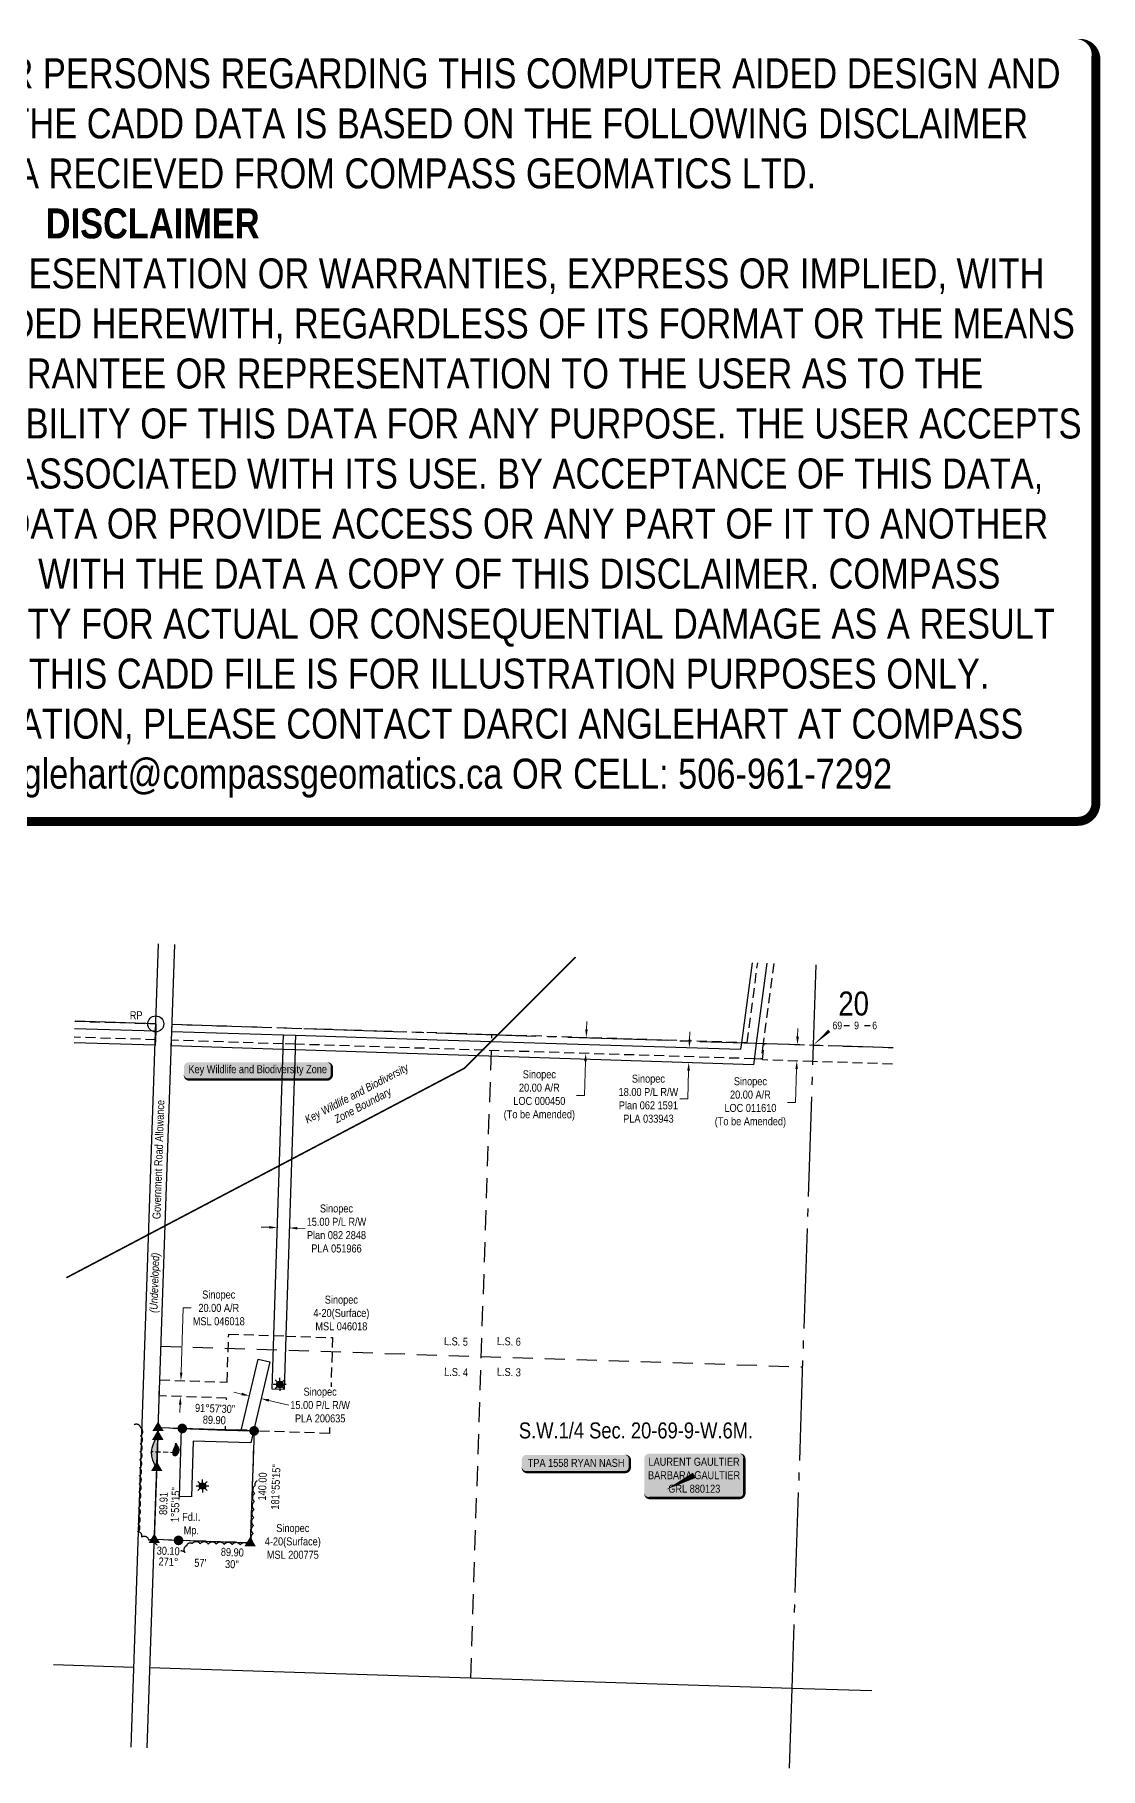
# Model space of a CAD drawing. Extents: x 348575 to 350944, y 6095133 to 6097299.
# Drawn here: x 349612 to 350944, y 6095133 to 6097299 of the extents above; entities that cross this region are included whole.
import ezdxf
from ezdxf.enums import TextEntityAlignment as Align

# ---------------------------------------------------------------- set-up
doc = ezdxf.new("R2010")
doc.units = 0
doc.header["$LTSCALE"] = 5
for name, pattern in [('0', [1, 1, 0]), ('DASHDOT2', [12.7, 6.35, -3.175, 0, -3.175]), ('foc-ACCESSROAD', [3.75, 2.5, -1.25]), ('foc-LSD', [8, 5, -3]), ('foc-QUARTERLINE', [33, 25, -3, 2, -3]), ('foc-TIELINE', [1.875, 1.25, -0.625])]:
    doc.linetypes.add(name, pattern=pattern)
for name, color, linetype in [('10', 1, 'Continuous'), ('35', 37, 'Continuous'), ('9', 3, 'Continuous'), ('AS-FENCE', 48, 'foc-FENCE'), ('AS-SURFACE IMPACT', 7, 'Continuous'), ('AS-SYMBOL', 7, 'Continuous'), ('AS-WILDLIFE', 131, 'DASHDOT2'), ('AS-WILDLIFE-BLOCK', 131, 'Continuous'), ('C-AR', 13, 'foc-ACCESSROAD'), ('C-RW', 13, 'Continuous'), ('C-SYMBOL', 7, 'Continuous'), ('C-WS', 13, 'foc-ACCESSROAD'), ('C-WS-S', 13, 'Continuous'), ('CG-NOTES', 7, 'Continuous'), ('L-BD', 7, 'Continuous'), ('L-MON', 1, 'Continuous'), ('L-MON-T', 1, 'Continuous'), ('L-ROAD-T', 7, 'Continuous'), ('L-SEC', 7, 'Continuous'), ('L-SECLBL', 7, 'Continuous'), ('L-SECQ', 8, 'foc-QUARTERLINE'), ('L-SECTION-LSD', 7, 'foc-LSD'), ('P-WORKAREA-COUNTY', 104, 'Continuous'), ('P-WORKAREA-COUNTY-H', 71, 'Continuous'), ('T-BUSH', 110, '0'), ('T-TIE', 201, 'foc-TIELINE')]:
    doc.layers.add(name, color=color, linetype=linetype)
for name, color, linetype, lineweight in [('AS-GENERAL', 48, 'Continuous', 18), ('C-AR-T', 13, 'Continuous', 9), ('C-RW-T', 13, 'Continuous', 9), ('C-WS-T', 13, 'Continuous', 9), ('T-TEXT', 48, 'Continuous', 18)]:
    doc.layers.add(name, color=color, linetype=linetype, lineweight=lineweight)
doc.layers.add('DISCLAIMER', color=7, linetype='Continuous', plot=False)
doc.styles.add('100L', font='ARIALN.TTF', dxfattribs={"height": 11})
doc.styles.add('175L', font='ARIALN.TTF', dxfattribs={"height": 20})
doc.styles.add('240', font='ARIALN.TTF', dxfattribs={"height": 30})
doc.styles.add('80', font='ARIALN.TTF', dxfattribs={"height": 10})
doc.styles.add('80CG', font='ARIALN.TTF', dxfattribs={"height": 10})
doc.styles.add('80L', font='ARIALN.TTF', dxfattribs={"height": 10})
doc.styles.add('80LS', font='ARIALNI.TTF', dxfattribs={"height": 10})
doc.styles.add('foc-LtypeFont', font='ARIALN.TTF', dxfattribs={"height": 7.35})
doc.styles.add('SIMPLEX', font='ARIALN.TTF')
doc.linetypes.add('foc-FENCE', pattern='A,10,-1,["X",foc-LtypeFont,S=0.2,R=0,X=-0.625,Y=-0.75],-1.24', length=12.24)
doc.dimstyles.new('Compass 5 000', dxfattribs={"dimscale": 5, "dimtxt": 9, "dimasz": 2, "dimexe": 0.2, "dimexo": 0.0625, "dimgap": 0.5, "dimtad": 0, "dimtih": 1, "dimtoh": 1, "dimzin": 0, "dimdsep": 46, "dimtxsty": '80CG', "dimcen": 0.1, "dimse1": 1, "dimse2": 1, "dimclrd": 256, "dimclrt": 256, "dimaunit": 1, "dimadec": 4, "dimazin": 0, "dimtfac": 0.06, "dimtofl": 0, "dimtmove": 0, "dimatfit": 1, "dimfxl": 0.2, "dimtolj": 1, "dimtzin": 0, "dimlwd": -1, "dimarcsym": 0})

# ---------------------------------------------------------------- blocks, each defined once
blk = doc.blocks.new('L-SECLBL')
at = {"layer": '9', "color": 7}
for p, q in [((-5.1, -27.8), (-12.3, -27.8)), ((20.7, -27.8), (13.5, -27.8))]:
    blk.add_line(p, q, dxfattribs=at)
at = {"layer": '10', "color": 2, "style": 'SIMPLEX'}
blk.add_attdef('SEC', text='', height=30, dxfattribs=at).set_placement((0, 0), align=Align.MIDDLE)
at = {"layer": '10', "color": 5, "style": '80L'}
blk.add_attdef('TWP', text='', height=9.5, dxfattribs=at).set_placement((-14.4, -27.4), align=Align.MIDDLE_RIGHT)
blk.add_attdef('RGE', text='', height=9.5, dxfattribs=at).set_placement((3.6, -27.4), align=Align.MIDDLE_CENTER)
blk.add_attdef('MER', text='', height=9.5, dxfattribs=at).set_placement((23.2, -27.4), align=Align.MIDDLE_LEFT)
blk = doc.blocks.new('RP')
at = {"layer": '35', "color": 3}
blk.add_circle((0, 0), 10, dxfattribs=at)
at = {"layer": '35', "color": 3, "style": '80'}
blk.add_attdef('RP_001', (-32.4, 5.8), '', height=10, dxfattribs=at)
blk = doc.blocks.new('*U436')
h = blk.add_hatch(color=255)
edge = h.paths.add_edge_path()
edge.add_line((-61.5, -11.5), (61.5, -11.5))
edge.add_arc((61.5, -5.5), 6, 270, 360)
edge.add_line((67.5, -5.5), (67.5, 4))
edge.add_arc((61.5, 4), 6, 0, 90)
edge.add_line((61.5, 10), (-61.5, 10))
edge.add_arc((-61.5, 4), 6, 90, 180)
edge.add_line((-67.5, 4), (-67.5, -5.5))
edge.add_arc((-61.5, -5.5), 6, 180, 270)
at = {"color": 44, "flags": 128}
blk.add_lwpolyline([(-61.5, -11.5, 3, 3, 0), (61.5, -11.5, 3, 3, 0.414214), (67.5, -5.5, 3, 3, 0), (67.5, 4, 3, 0, 0.414214), (61.5, 10, 0, 0, 0), (-61.5, 10, 0, 0, 0.414214), (-67.5, 4, 0, 0, 0), (-67.5, -5.5, 0, 3, 0.414214)], format="xyseb", close=True, dxfattribs=at)
at = {"color": 44, "style": '80'}
blk.add_attdef('ENTER_TEXT_001', (-36, -5), '', height=10, dxfattribs=at)
blk = doc.blocks.new('*D437')
at = {"layer": 'C-AR-T', "transparency": 16777216}
for p, q in [((350301.5, 6096056), (350301.8, 6096066)), ((350300.2, 6096016), (350298.8, 6095973.4)), ((350298.8, 6095973.4), (350288.8, 6095973.4))]:
    blk.add_line(p, q, dxfattribs=at)
for points in [[(350299.8, 6096056.1), (350303.1, 6096056), (350301.1, 6096046)], [(350298.5, 6096016), (350301.9, 6096015.9), (350300.5, 6096026)]]:
    blk.add_solid(points, dxfattribs=at)
at = {"layer": 'C-AR-T', "transparency": 16777216, "insert": (350242.5, 6095973.4), "char_height": 10, "attachment_point": 5, "style": '80CG'}
blk.add_mtext('\\A1;Sinopec\\P20.00 A/R\\PLOC 000450\\P(To be Amended)', dxfattribs=at)
blk = doc.blocks.new('*D438')
at = {"layer": 'C-AR-T', "transparency": 16777216}
for p, q in [((350565.3, 6096047.1), (350565.6, 6096057.1)), ((350564, 6096006.5), (350562.7, 6095964.7)), ((350562.7, 6095964.7), (350552.7, 6095964.7))]:
    blk.add_line(p, q, dxfattribs=at)
for points in [[(350563.6, 6096047.2), (350567, 6096047.1), (350565, 6096037.1)], [(350562.4, 6096006.5), (350565.7, 6096006.4), (350564.3, 6096016.5)]]:
    blk.add_solid(points, dxfattribs=at)
at = {"layer": 'C-AR-T', "transparency": 16777216, "insert": (350506.3, 6095964.7), "char_height": 10, "attachment_point": 5, "style": '80CG'}
blk.add_mtext('\\A1;Sinopec\\P20.00 A/R\\PLOC 011610\\P(To be Amended)', dxfattribs=at)
blk = doc.blocks.new('*D439')
at = {"layer": 'C-AR-T', "transparency": 16777216}
for p, q in [((349794.9, 6095627.1), (349797.5, 6095707.9)), ((349797.5, 6095707.9), (349807.5, 6095707.9)), ((349793.6, 6095587.1), (349793.2, 6095577.1))]:
    blk.add_line(p, q, dxfattribs=at)
for points in [[(349793.2, 6095627.2), (349796.5, 6095627.1), (349794.5, 6095617.1)], [(349791.9, 6095587.2), (349795.2, 6095587.1), (349793.9, 6095597.1)]]:
    blk.add_solid(points, dxfattribs=at)
at = {"layer": 'C-AR-T', "transparency": 16777216, "insert": (349841.8, 6095707.9), "char_height": 10, "attachment_point": 5, "style": '80CG'}
blk.add_mtext('\\A1;Sinopec\\P20.00 A/R\\PMSL 046018', dxfattribs=at)
blk = doc.blocks.new('*D440')
at = {"layer": 'C-RW-T', "transparency": 16777216}
for p, q in [((350430.3, 6096043), (350430.6, 6096053)), ((350429, 6096004.5), (350427.9, 6095969.4)), ((350427.9, 6095969.4), (350417.9, 6095969.4))]:
    blk.add_line(p, q, dxfattribs=at)
for points in [[(350428.6, 6096043.1), (350431.9, 6096043), (350429.9, 6096033)], [(350427.3, 6096004.5), (350430.7, 6096004.4), (350429.3, 6096014.5)]]:
    blk.add_solid(points, dxfattribs=at)
at = {"layer": 'C-RW-T', "transparency": 16777216, "insert": (350378.8, 6095969.4), "char_height": 10, "attachment_point": 5, "style": '80CG'}
blk.add_mtext('\\A1;Sinopec\\P18.00 P/L R/W\\PPlan 062 1591\\PPLA 033943', dxfattribs=at)
blk = doc.blocks.new('*D441')
at = {"layer": 'C-RW-T', "transparency": 16777216}
for p, q in [((349904.9, 6095808.7), (349894.9, 6095809)), ((349939.8, 6095807.5), (349949.8, 6095807.2))]:
    blk.add_line(p, q, dxfattribs=at)
for points in [[(349904.9, 6095810.3), (349904.8, 6095807), (349914.9, 6095808.3)], [(349939.9, 6095809.2), (349939.8, 6095805.9), (349929.8, 6095807.9)]]:
    blk.add_solid(points, dxfattribs=at)
at = {"layer": 'C-RW-T', "transparency": 16777216, "insert": (349988.9, 6095807.2), "char_height": 10, "attachment_point": 5, "style": '80CG'}
blk.add_mtext('\\A1;Sinopec\\P15.00 P/L R/W\\PPlan 082 2848\\PPLA 051966', dxfattribs=at)
blk = doc.blocks.new('*U442')
h = blk.add_hatch(color=59)
edge = h.paths.add_edge_path()
edge.add_line((-56.5, -28.5), (56.5, -28.5))
edge.add_arc((56.5, -22.5), 6, 270, 360)
edge.add_line((62.5, -22.5), (62.5, 21))
edge.add_arc((56.5, 21), 6, 0, 90)
edge.add_line((56.5, 27), (-56.5, 27))
edge.add_arc((-56.5, 21), 6, 90, 180)
edge.add_line((-62.5, 21), (-62.5, -22.5))
edge.add_arc((-56.5, -22.5), 6, 180, 270)
at = {"color": 1, "flags": 128}
blk.add_lwpolyline([(-56.5, -28.5, 3, 3, 0), (56.5, -28.5, 3, 3, 0.414214), (62.5, -22.5, 3, 3, 0), (62.5, 21, 3, 0, 0.414214), (56.5, 27, 0, 0, 0), (-56.5, 27, 0, 0, 0.414214), (-62.5, 21, 0, 0, 0), (-62.5, -22.5, 0, 3, 0.414214)], format="xyseb", close=True, dxfattribs=at)
blk.add_lwpolyline([(-35.2, -17.9, 0, 7.5, 0), (0, 0, 0, 0, 0)], format="xyseb", dxfattribs=at)
at = {"color": 1, "style": '80'}
blk.add_attdef('ENTER_TEXT_001', (-36, -5), '', height=10, dxfattribs=at)
blk = doc.blocks.new('*U444')
h = blk.add_hatch(color=255)
edge = h.paths.add_edge_path()
edge.add_line((-86.5, -11.5), (86.5, -11.5))
edge.add_arc((86.5, -5.5), 6, 270, 360)
edge.add_line((92.5, -5.5), (92.5, 4))
edge.add_arc((86.5, 4), 6, 0, 90)
edge.add_line((86.5, 10), (-86.5, 10))
edge.add_arc((-86.5, 4), 6, 90, 180)
edge.add_line((-92.5, 4), (-92.5, -5.5))
edge.add_arc((-86.5, -5.5), 6, 180, 270)
at = {"color": 131, "flags": 128}
blk.add_lwpolyline([(-86.5, -11.5, 3, 3, 0), (86.5, -11.5, 3, 3, 0.414214), (92.5, -5.5, 3, 3, 0), (92.5, 4, 3, 0, 0.414214), (86.5, 10, 0, 0, 0), (-86.5, 10, 0, 0, 0.414214), (-92.5, 4, 0, 0, 0), (-92.5, -5.5, 0, 3, 0.414214)], format="xyseb", close=True, dxfattribs=at)
at = {"color": 131, "style": '80'}
blk.add_attdef('ENTER_TEXT_001', (-36, -5), '', height=10, dxfattribs=at)
blk = doc.blocks.new('fdia')
at = {"color": 255, "const_width": 1}
blk.add_lwpolyline([(-0.5, 0, 1), (0.5, 0, 1)], format="xyb", close=True, dxfattribs=at)
blk = doc.blocks.new('Fdiaa')
blk.add_blockref('fdia', (0, 0))
blk = doc.blocks.new('fdib')
at = {"color": 1, "const_width": 1.6}
blk.add_lwpolyline([(-0.4, 0, 1), (0.4, 0, 1)], format="xyb", close=True, dxfattribs=at)
at = {"color": 1}
blk.add_circle((0, 0), 0.8, dxfattribs=at)
blk = doc.blocks.new('Fdibb')
blk.add_blockref('fdib', (0, 0))
blk = doc.blocks.new('fdicc')
for name in ['Fdibb', 'Fdiaa']:
    blk.add_blockref(name, (0, 0))
blk = doc.blocks.new('FDI')
blk.add_blockref('fdicc', (0, 0))
blk = doc.blocks.new('STRIA')
blk.add_hatch(color=255).paths.add_polyline_path([(-0.04, 1.52), (-1.47, -0.87), (1.39, -0.87)])
blk = doc.blocks.new('STRIAA')
blk.add_blockref('STRIA', (0, 0))
blk = doc.blocks.new('STRIB')
at = {"color": 1}
blk.add_solid([(-1.12, -0.67), (-0.04, 1.13), (1.04, -0.67)], dxfattribs=at)
blk = doc.blocks.new('STRIBB')
blk.add_blockref('STRIB', (0, 0))
blk = doc.blocks.new('STRICC')
for name in ['STRIAA', 'STRIBB']:
    blk.add_blockref(name, (0, 0))
blk = doc.blocks.new('fdspike')
blk.add_blockref('STRICC', (0, 0))
blk = doc.blocks.new('TRIA')
blk.add_hatch(color=255).paths.add_polyline_path([(-0.04, 1.52), (-1.47, -0.87), (1.39, -0.87)])
blk = doc.blocks.new('TRIAA')
blk.add_blockref('TRIA', (0, 0))
blk = doc.blocks.new('TRIB')
at = {"color": 1}
blk.add_lwpolyline([(-1.12, -0.67), (-0.04, 1.13), (1.04, -0.67)], close=True, dxfattribs=at)
blk = doc.blocks.new('TRIBB')
blk.add_blockref('TRIB', (0, 0))
blk = doc.blocks.new('TRICC')
for name in ['TRIAA', 'TRIBB']:
    blk.add_blockref(name, (0, 0))
blk = doc.blocks.new('plspike')
blk.add_blockref('TRICC', (0, 0))
blk = doc.blocks.new('GAS')
h = blk.add_hatch(color=255)
h.dxf.hatch_style = 1
edge = h.paths.add_edge_path()
edge.add_arc((0, 0), 0.9, 0, 360)
for p, q in [((-0.81, 0), (-1.62, 0)), ((-0.57, 0.57), (-1.14, 1.14)), ((0, 0.81), (0, 1.62)), ((0.57, 0.57), (1.14, 1.14)), ((1.62, 0), (0.81, 0)), ((-0.57, -0.57), (-1.14, -1.14)), ((0, -0.81), (0, -1.62)), ((1.14, -1.14), (0.57, -0.57))]:
    blk.add_line(p, q)
blk.add_circle((0, 0), 0.8)
blk = doc.blocks.new('*D446')
at = {"layer": 'C-RW-T', "transparency": 16777216}
for p, q in [((349870.4, 6095600.3), (349860.7, 6095602.6)), ((349904.5, 6095592.3), (349929.4, 6095586.5))]:
    blk.add_line(p, q, dxfattribs=at)
for points in [[(349870.8, 6095602), (349870.1, 6095598.7), (349880.2, 6095598)], [(349904.9, 6095593.9), (349904.1, 6095590.7), (349894.8, 6095594.6)]]:
    blk.add_solid(points, dxfattribs=at)
at = {"layer": 'C-RW-T', "transparency": 16777216, "insert": (349968.5, 6095586.5), "char_height": 10, "attachment_point": 5, "style": '80CG', "bg_fill": 3, "box_fill_scale": 1.1, "bg_fill_color": 256, "bg_fill_true_color": 13158600, "bg_fill_transparency": 0}
blk.add_mtext('\\A1;Sinopec\\P15.00 P/L R/W\\PPLA 200635', dxfattribs=at)
blk = doc.blocks.new('FLARE')
h = blk.add_hatch(color=255)
h.dxf.hatch_style = 1
h.paths.add_polyline_path([(0.16, 2.41, 0.114147), (0.13, 2.43), (0.11, 2.44, 0.261551), (0.01, 2.42), (0, 2.41, 0.131268), (-0.03, 2.37), (-0.04, 2.35, 0.041497), (-0.05, 2.33), (-0.05, 2.29, 0.015174), (-0.05, 2.29), (-0.06, 2.24, 0.004376), (-0.06, 2.24), (-0.07, 2.18), (-0.08, 2.11), (-0.09, 2.05), (-0.1, 1.98), (-0.12, 1.91), (-0.14, 1.83), (-0.17, 1.76), (-0.19, 1.68), (-0.22, 1.61), (-0.26, 1.53), (-0.29, 1.46), (-0.32, 1.39), (-0.36, 1.32), (-0.39, 1.25, 0.000505), (-0.39, 1.25), (-0.43, 1.18, 0.002398), (-0.43, 1.18), (-0.46, 1.1, 0.004177), (-0.46, 1.1), (-0.5, 1.03, 0.005735), (-0.5, 1.03), (-0.53, 0.95, 0.006994), (-0.53, 0.95), (-0.56, 0.87, 0.00791), (-0.57, 0.87), (-0.6, 0.78, 0.008323), (-0.6, 0.78), (-0.63, 0.69, 0.008095), (-0.63, 0.68), (-0.66, 0.59, 0.008067), (-0.66, 0.59), (-0.68, 0.49, 0.008387), (-0.68, 0.49), (-0.7, 0.39, 0.009056), (-0.71, 0.38), (-0.72, 0.28, 0.010123), (-0.72, 0.28), (-0.74, 0.18, 0.011689), (-0.74, 0.18), (-0.75, 0.08, 0.013925), (-0.75, 0.08), (-0.75, -0.02, 0.016488), (-0.75, -0.02), (-0.75, -0.11, 0.017255), (-0.75, -0.12), (-0.74, -0.2, 0.01735), (-0.74, -0.2), (-0.73, -0.28, 0.017311), (-0.73, -0.29), (-0.71, -0.36, 0.01715), (-0.71, -0.36), (-0.69, -0.43, 0.016886), (-0.69, -0.44), (-0.66, -0.5, 0.016546), (-0.66, -0.5), (-0.63, -0.56, 0.016164), (-0.63, -0.56), (-0.6, -0.61, 0.016329), (-0.6, -0.62), (-0.57, -0.66, 0.018828), (-0.57, -0.67), (-0.54, -0.71, 0.022087), (-0.53, -0.71), (-0.5, -0.75, 0.025345), (-0.49, -0.76), (-0.46, -0.78, 0.028234), (-0.45, -0.79), (-0.42, -0.82, 0.030298), (-0.41, -0.82), (-0.37, -0.84, 0.031129), (-0.36, -0.85), (-0.32, -0.86, 0.030544), (-0.31, -0.87), (-0.27, -0.88, 0.028465), (-0.26, -0.88), (-0.22, -0.89, 0.025311), (-0.21, -0.89), (-0.16, -0.89, 0.02283), (-0.15, -0.89), (-0.11, -0.89, 0.021226), (-0.1, -0.89), (-0.05, -0.88, 0.020401), (-0.04, -0.88), (0, -0.87, 0.020299), (0.01, -0.87), (0.05, -0.85, 0.020911), (0.06, -0.85), (0.11, -0.83, 0.022277), (0.11, -0.83), (0.15, -0.81, 0.023712), (0.16, -0.8), (0.2, -0.78, 0.022408), (0.21, -0.78), (0.24, -0.75, 0.01993), (0.25, -0.74), (0.28, -0.72, 0.017146), (0.28, -0.71), (0.31, -0.68, 0.014211), (0.32, -0.68), (0.35, -0.64, 0.011221), (0.35, -0.64), (0.37, -0.61, 0.008212), (0.38, -0.61), (0.4, -0.57, 0.005172), (0.4, -0.57), (0.42, -0.54, 0.002523), (0.43, -0.54), (0.45, -0.5, 0.001671), (0.45, -0.5), (0.47, -0.47, 0.001229), (0.47, -0.47), (0.49, -0.44, 0.00075), (0.49, -0.44), (0.51, -0.41, 0.00026), (0.51, -0.41), (0.54, -0.37), (0.56, -0.34), (0.58, -0.3), (0.61, -0.27), (0.63, -0.23, 0.001311), (0.63, -0.23), (0.66, -0.19, 0.003726), (0.66, -0.19), (0.69, -0.15, 0.006065), (0.69, -0.14), (0.72, -0.1, 0.008452), (0.72, -0.1), (0.74, -0.05, 0.010991), (0.75, -0.05), (0.77, 0, 0.013767), (0.77, 0), (0.79, 0.05, 0.016839), (0.8, 0.05), (0.81, 0.1, 0.019104), (0.82, 0.11), (0.83, 0.15, 0.016987), (0.83, 0.16), (0.84, 0.21, 0.013636), (0.84, 0.21), (0.85, 0.26, 0.010244), (0.85, 0.27), (0.86, 0.31, 0.006846), (0.86, 0.32), (0.86, 0.37, 0.003419), (0.86, 0.37), (0.86, 0.41), (0.87, 0.46), (0.87, 0.5), (0.88, 0.54), (0.88, 0.59), (0.89, 0.63, 0.001278), (0.89, 0.63), (0.89, 0.67, 0.004735), (0.89, 0.67), (0.9, 0.71, 0.008354), (0.9, 0.72), (0.9, 0.76, 0.012059), (0.9, 0.76), (0.9, 0.8, 0.015712), (0.9, 0.81), (0.9, 0.85, 0.018457), (0.9, 0.85), (0.9, 0.89, 0.018102), (0.9, 0.9), (0.89, 0.94, 0.016533), (0.89, 0.95), (0.88, 0.99, 0.014576), (0.88, 0.99), (0.87, 1.03, 0.012435), (0.86, 1.04), (0.85, 1.08, 0.010283), (0.85, 1.09), (0.83, 1.13, 0.00824), (0.83, 1.13), (0.81, 1.18, 0.00638), (0.81, 1.18), (0.78, 1.23, 0.004735), (0.78, 1.23), (0.76, 1.29, 0.003388), (0.75, 1.29), (0.73, 1.34, 0.002345), (0.73, 1.34), (0.7, 1.4, 0.001492), (0.7, 1.4), (0.67, 1.46, 0.000746), (0.67, 1.46), (0.63, 1.51), (0.6, 1.57), (0.57, 1.62), (0.55, 1.68), (0.52, 1.73), (0.49, 1.78), (0.47, 1.83), (0.45, 1.87), (0.42, 1.92), (0.4, 1.97), (0.38, 2.02), (0.35, 2.08, 0.000332), (0.35, 2.08), (0.33, 2.13, 0.001849), (0.33, 2.13), (0.3, 2.19, 0.0038), (0.3, 2.19), (0.27, 2.24, 0.006473), (0.27, 2.24), (0.25, 2.29, 0.010865), (0.24, 2.3), (0.22, 2.34, 0.019524), (0.22, 2.34), (0.19, 2.38, 0.041077), (0.18, 2.39)])
at = {"color": 48, "flags": 128}
for points in [[(0.11, -0.72), (0.07, -0.74), (0.03, -0.76), (-0.02, -0.77), (-0.07, -0.78), (-0.11, -0.79), (-0.16, -0.79), (-0.2, -0.79), (-0.25, -0.78), (-0.29, -0.77), (-0.32, -0.76), (-0.36, -0.74), (-0.4, -0.71), (-0.43, -0.68), (-0.46, -0.65), (-0.49, -0.61), (-0.52, -0.56), (-0.54, -0.51), (-0.57, -0.46), (-0.59, -0.4), (-0.61, -0.33), (-0.63, -0.26), (-0.64, -0.19), (-0.65, -0.11), (-0.65, -0.02), (-0.65, 0.07), (-0.64, 0.17), (-0.63, 0.27), (-0.61, 0.36), (-0.58, 0.46), (-0.56, 0.56), (-0.53, 0.66), (-0.5, 0.75), (-0.47, 0.83), (-0.44, 0.91), (-0.41, 0.99), (-0.37, 1.06), (-0.34, 1.13), (-0.3, 1.2), (-0.27, 1.27), (-0.23, 1.34), (-0.2, 1.42), (-0.16, 1.49), (-0.13, 1.57), (-0.1, 1.65), (-0.07, 1.73), (-0.04, 1.8), (-0.02, 1.88), (0, 1.96), (0.01, 2.03), (0.02, 2.1), (0.03, 2.17), (0.04, 2.22), (0.05, 2.27), (0.05, 2.31), (0.06, 2.34), (0.08, 2.35), (0.09, 2.34), (0.11, 2.32), (0.13, 2.29), (0.16, 2.25), (0.18, 2.2), (0.21, 2.14), (0.24, 2.09), (0.26, 2.03), (0.29, 1.98), (0.31, 1.93), (0.33, 1.88), (0.36, 1.83), (0.38, 1.78), (0.41, 1.73), (0.43, 1.68), (0.46, 1.63), (0.49, 1.58), (0.52, 1.52), (0.55, 1.47), (0.58, 1.41), (0.61, 1.35), (0.64, 1.3), (0.67, 1.24), (0.69, 1.19), (0.72, 1.14), (0.74, 1.09), (0.75, 1.05), (0.77, 1), (0.78, 0.96), (0.79, 0.92), (0.8, 0.88), (0.8, 0.84), (0.8, 0.8), (0.8, 0.76), (0.8, 0.72), (0.79, 0.68), (0.79, 0.64), (0.78, 0.6), (0.78, 0.56), (0.77, 0.51), (0.77, 0.47), (0.76, 0.42), (0.76, 0.37), (0.76, 0.33), (0.75, 0.28), (0.74, 0.23), (0.73, 0.18), (0.72, 0.13), (0.7, 0.09), (0.68, 0.04), (0.66, 0), (0.63, -0.05), (0.61, -0.09), (0.58, -0.13), (0.55, -0.17), (0.53, -0.21), (0.5, -0.25), (0.48, -0.28), (0.45, -0.32), (0.43, -0.35), (0.41, -0.38), (0.39, -0.42), (0.37, -0.45), (0.34, -0.48), (0.32, -0.51), (0.3, -0.55), (0.27, -0.58), (0.24, -0.61), (0.21, -0.64), (0.18, -0.67), (0.15, -0.7)], [(0.02, -0.75), (-0.01, -0.76), (-0.03, -0.77), (-0.05, -0.78), (-0.08, -0.78), (-0.11, -0.79), (-0.13, -0.79), (-0.16, -0.79), (-0.18, -0.78), (-0.2, -0.78), (-0.23, -0.77), (-0.25, -0.76), (-0.26, -0.74), (-0.28, -0.73), (-0.3, -0.71), (-0.32, -0.69), (-0.33, -0.66), (-0.35, -0.63), (-0.36, -0.6), (-0.37, -0.57), (-0.39, -0.53), (-0.4, -0.49), (-0.4, -0.45), (-0.41, -0.41), (-0.41, -0.36), (-0.41, -0.31), (-0.4, -0.25), (-0.39, -0.2), (-0.38, -0.14), (-0.37, -0.09), (-0.36, -0.03), (-0.34, 0.02), (-0.32, 0.07), (-0.31, 0.12), (-0.29, 0.16), (-0.27, 0.21), (-0.25, 0.25), (-0.23, 0.29), (-0.21, 0.33), (-0.19, 0.37), (-0.17, 0.41), (-0.15, 0.45), (-0.14, 0.49), (-0.12, 0.53), (-0.1, 0.58), (-0.08, 0.62), (-0.07, 0.66), (-0.06, 0.71), (-0.05, 0.75), (-0.04, 0.79), (-0.03, 0.83), (-0.03, 0.87), (-0.02, 0.9), (-0.02, 0.93), (-0.01, 0.95), (-0.01, 0.96), (0, 0.97), (0.01, 0.96), (0.02, 0.95), (0.03, 0.94), (0.04, 0.91), (0.06, 0.88), (0.07, 0.86), (0.09, 0.82), (0.1, 0.79), (0.12, 0.76), (0.13, 0.74), (0.14, 0.71), (0.16, 0.68), (0.17, 0.65), (0.18, 0.63), (0.2, 0.6), (0.21, 0.57), (0.23, 0.54), (0.25, 0.51), (0.26, 0.47), (0.28, 0.44), (0.3, 0.41), (0.31, 0.38), (0.33, 0.35), (0.34, 0.32), (0.36, 0.29), (0.37, 0.27), (0.38, 0.24), (0.39, 0.22), (0.39, 0.19), (0.4, 0.17), (0.4, 0.15), (0.41, 0.13), (0.41, 0.1), (0.41, 0.08), (0.4, 0.06), (0.4, 0.04), (0.4, 0.01), (0.39, -0.01), (0.39, -0.03), (0.39, -0.06), (0.39, -0.08), (0.38, -0.11), (0.38, -0.14), (0.38, -0.16), (0.38, -0.19), (0.37, -0.22), (0.37, -0.24), (0.36, -0.27), (0.35, -0.3), (0.34, -0.32), (0.32, -0.35), (0.31, -0.37), (0.3, -0.4), (0.28, -0.42), (0.27, -0.44), (0.25, -0.46), (0.24, -0.48), (0.22, -0.5), (0.21, -0.52), (0.2, -0.54), (0.19, -0.56), (0.17, -0.58), (0.16, -0.6), (0.15, -0.61), (0.14, -0.63), (0.12, -0.65), (0.11, -0.67), (0.09, -0.69), (0.08, -0.7), (0.06, -0.72), (0.04, -0.74)]]:
    blk.add_lwpolyline(points, close=True, dxfattribs=at)
blk = doc.blocks.new('Disclaimer_Legal')
at = {"layer": 'DISCLAIMER', "color": 254, "flags": 128}
blk.add_lwpolyline([(-3612.9, -1104.6, 37.5, 37.5, 0), (4096.1, -1104.6, 37.5, 37.5, 0.414214), (4171.1, -1029.6, 37.5, 37.5, 0), (4171.1, 2078.7, 37.5, 0, 0.414214), (4096.1, 2153.7, 0, 0, 0), (-3612.9, 2153.7, 0, 0, 0.414214), (-3687.9, 2078.7, 0, 0, 0), (-3687.9, -1029.6, 0, 37.5, 0.414214)], format="xyseb", close=True, dxfattribs=at)
at = {"layer": 'DISCLAIMER', "color": 254, "insert": (241.6, 533.9), "char_height": 125, "width": 7717.568, "attachment_point": 5, "style": '80'}
blk.add_mtext('NOTICE TO THE CORPORATION, PERSON &/OR PERSONS REGARDING THIS COMPUTER AIDED DESIGN AND DRAFTING (CADD) FILES. ACCEPTANCE OF THE CADD DATA IS BASED ON THE FOLLOWING DISCLAIMER WHICH COVERS ALL CADD DATA RECIEVED FROM COMPASS GEOMATICS LTD.\\P{\\fArial Narrow|b1|i0|c0|p34;DISCLAIMER}\\PCOMPASS GEOMATICS LTD. MAKES NO REPRESENTATION OR WARRANTIES, EXPRESS OR IMPLIED, WITH RESPECT TO THE REUSE OF THE DATA PROVIDED HEREWITH, REGARDLESS OF ITS FORMAT OR THE MEANS OF ITS TRANSMISSION. THERE IS NO GUARANTEE OR REPRESENTATION TO THE USER AS TO THE ACCURACY, CURRENCY, SUITABILITY OR RELIABILITY OF THIS DATA FOR ANY PURPOSE. THE USER ACCEPTS THE DATA "AS IS", AND ASSUMES ALL RISKS ASSOCIATED WITH ITS USE. BY ACCEPTANCE OF THIS DATA, THE USER AGREES NOT TO TRANSMIT THIS DATA OR PROVIDE ACCESS OR ANY PART OF IT TO ANOTHER PARTY UNLESS THE USER SHALL INCLUDE WITH THE DATA A COPY OF THIS DISCLAIMER. COMPASS GEOMATICS LTD. ASSUMES NO RESPONSIBILITY FOR ACTUAL OR CONSEQUENTIAL DAMAGE AS A RESULT OF ANY USER\'S RELIANCE ON THIS DATA. THIS CADD FILE IS FOR ILLUSTRATION PURPOSES ONLY.\\PIF YOU REQUIRE MORE ACCURATE INFORMATION, PLEASE CONTACT DARCI ANGLEHART AT COMPASS GEOMATICS LTD. VIA EMAIL: darci.anglehart@compassgeomatics.ca OR CELL: 506-961-7292', dxfattribs=at)

msp = doc.modelspace()

# ---------------------------------------------------------------- hatches: boundary and pattern name
at = {"layer": 'P-WORKAREA-COUNTY-H'}
h = msp.add_hatch(color=256, dxfattribs=at)
h.dxf.hatch_style = 1
edge = h.paths.add_edge_path()
edge.add_line((349765.729, 6095547.291), (349764.421, 6095508.292))
edge.add_arc((349787.842, 6095527.028), 29.993, 137.499502, 218.657783, ccw=False)

# ---------------------------------------------------------------- linework, layer by layer
at = {"layer": 'AS-FENCE', "flags": 128}
for points in [[(349885.972, 6095554.176), (349880.854, 6095414.145), (349761.492, 6095418.519), (349766.617, 6095558.436), (349766.621, 6095558.432), (349865.221, 6095555.453)], [(349877.473, 6095555.067), (349885.972, 6095554.176)]]:
    msp.add_lwpolyline(points, dxfattribs=at)
at = {"layer": 'AS-GENERAL', "const_width": 2, "elevation": 697.921, "flags": 128}
msp.add_lwpolyline([(349877.473, 6095555.067), (349865.221, 6095555.453)], dxfattribs=at)
at = {"layer": 'AS-WILDLIFE', "const_width": 2, "flags": 128}
msp.add_lwpolyline([(350287.707, 6096146.34), (350148.898, 6096007.53), (349651.308, 6095745.641)], dxfattribs=at)
at = {"layer": 'C-AR'}
for points in [[(350535.463, 6096138.511), (350522.115, 6096038.503), (350519.512, 6096019), (350511.05, 6096019.269), (349937.462, 6096037.487), (349922.474, 6096037.971), (349782.671, 6096042.481), (349783.044, 6096053.555), (349783.344, 6096062.464), (350495.618, 6096039.919), (350502.087, 6096039.585), (350515.424, 6096139.144)], [(349661.86, 6096066.155), (349763.241, 6096063.152), (349762.94, 6096054.218), (349762.568, 6096043.173), (349661.202, 6096046.173)], [(350683.875, 6096012.705), (350584.265, 6096015.857), (350521.257, 6096017.85), (350523.853, 6096038.446), (350584.949, 6096036.471), (350684.555, 6096033.241)]]:
    msp.add_lwpolyline(points, dxfattribs=at)
at = {"layer": 'C-RW'}
for points in [[(350526.784, 6096138.785), (350513.618, 6096038.778), (350510.908, 6096018.196), (350510.074, 6096011.858), (349937.238, 6096030.523), (349922.25, 6096031.013), (349782.439, 6096035.577), (349782.671, 6096042.481), (349783.044, 6096053.555), (349922.834, 6096049.149), (349937.823, 6096048.678), (350114.797, 6096043.117), (350494.462, 6096031.195), (350495.544, 6096039.362), (350508.78, 6096139.354)], [(349661.561, 6096057.093), (349762.94, 6096054.218), (349762.568, 6096043.173), (349762.335, 6096036.278), (349660.974, 6096039.258)]]:
    msp.add_lwpolyline(points, dxfattribs=at)
for points in [[(349923.607, 6095606.003), (349908.619, 6095606.485), (349910.773, 6095673.539), (349922.25, 6096031.013), (349922.359, 6096034.396), (349922.474, 6096037.971), (349922.833, 6096049.122), (349937.822, 6096048.652), (349937.462, 6096037.487), (349937.347, 6096033.914), (349937.238, 6096030.523), (349925.76, 6095673.046), (349923.607, 6095606.003)], [(349809.864, 6095541.598), (349807.509, 6095471.668), (349792.521, 6095472.173), (349795.381, 6095557.1), (349850.24, 6095555.275), (349866.628, 6095554.727), (349869.939, 6095554.618), (349891, 6095643.995), (349905.597, 6095640.556), (349885.261, 6095554.114), (349881.717, 6095539.212), (349809.864, 6095541.598)]]:
    msp.add_lwpolyline(points, close=True, dxfattribs=at)
at = {"layer": 'C-WS'}
for points in [[(349984.084, 6095670.896), (349980.14, 6095550.994), (349886.01, 6095554.244), (349869.98, 6095554.792), (349866.63, 6095554.907), (349850.247, 6095555.467), (349851.561, 6095595.233), (349767.455, 6095597.999), (349768.128, 6095617.983), (349852.218, 6095615.217), (349854.19, 6095675.168), (349910.521, 6095673.316), (349925.508, 6095672.822), (349984.084, 6095670.896)], [(349886.01, 6095554.244), (349881.278, 6095414.379), (349791.475, 6095417.429), (349761.407, 6095418.45), (349766.1, 6095558.345), (349796.177, 6095557.316)]]:
    msp.add_lwpolyline(points, close=True, dxfattribs=at)
at = {"layer": 'L-SEC'}
for p, q in [((349732.312, 6095158.84), (349766.649, 6096162.804)), ((349752.418, 6095158.198), (349786.754, 6096162.169)), ((349735.311, 6095258.772), (349635.379, 6095261.774)), ((350558.005, 6095232.505), (349755.413, 6095258.13)), ((350657.931, 6095229.317), (350558.005, 6095232.505))]:
    msp.add_line(p, q, dxfattribs=at)
at = {"layer": 'L-SECLBL', "flags": 128}
msp.add_lwpolyline([(350584.949, 6096036.471, 0, 3.999, 0), (350604.864, 6096054.171, 0, 0, 0)], format="xyseb", dxfattribs=at)
at = {"layer": 'L-SECQ'}
for p, q in [((350588.038, 6096136.85), (350558.005, 6095232.505)), ((349763.241, 6096063.152), (349662.104, 6096066.154)), ((349783.344, 6096062.464), (350684.799, 6096033.233)), ((350558.005, 6095232.505), (350554.69, 6095132.582))]:
    msp.add_line(p, q, dxfattribs=at)
at = {"layer": 'L-SECTION-LSD'}
for p, q in [((350156.709, 6095245.318), (350183.205, 6096049.267)), ((349769.549, 6095660.177), (350571.351, 6095634.382))]:
    msp.add_line(p, q, dxfattribs=at)
at = {"layer": 'P-WORKAREA-COUNTY'}
msp.add_lwpolyline([(349765.729, 6095547.291), (349764.421, 6095508.292, -0.3697043)], format="xyb", close=True, dxfattribs=at)
at = {"layer": 'T-BUSH', "flags": 128}
msp.add_lwpolyline([(349901.368, 6095491.993, 0.52056705), (349891.371, 6095491.949, 0.52056705), (349887.146, 6095485.925, 0.52056705), (349886.75, 6095475.935, 0.52056705), (349886.354, 6095465.945, 0.52056705), (349885.958, 6095455.955, 0.52056705), (349885.562, 6095445.965, 0.52056705), (349885.166, 6095435.975, 0.52056705), (349884.77, 6095425.986, 0.52056705), (349884.375, 6095415.996, 0.52056705), (349878.608, 6095411.725, 0.52056705), (349868.613, 6095411.959, 0.52056705), (349858.619, 6095412.192, 0.52056705), (349848.624, 6095412.426, 0.52056705), (349838.629, 6095412.659, 0.52056705), (349828.634, 6095412.893, 0.52056705), (349818.639, 6095413.126, 0.52056705), (349808.644, 6095413.36, 0.52056705), (349801.495, 6095410.62, 0.52056705), (349799.425, 6095402.284, 0.52056705), (349789.522, 6095400.913, 0.52056705), (349779.618, 6095399.541, 0.52056705), (349769.715, 6095398.17, 0.52056705), (349764.487, 6095403.065, 0.52056705), (349762.979, 6095412.949, 0.52056705), (349754.602, 6095417.536, 0.52056705), (349745.427, 6095421.509, 0.52056705), (349740.529, 6095428.201, 0.52056705), (349740.821, 6095438.194, 0.52056705), (349741.114, 6095448.188, 0.52056705), (349741.406, 6095458.181, 0.52056705), (349741.699, 6095468.175, 0.52056705), (349741.991, 6095478.168, 0.52056705), (349742.284, 6095488.162, 0.52056705), (349742.577, 6095498.155, 0.52056705), (349742.869, 6095508.148, 0.52056705), (349743.162, 6095518.142, 0.52056705), (349743.454, 6095528.135, 0.52056705), (349743.747, 6095538.129, 0.52056705), (349744.04, 6095548.122, 0.52056705), (349744.332, 6095558.115, 0.52056705), (349735.895, 6095561.745, 0.52056705)], format="xyb", dxfattribs=at)
at = {"layer": 'T-TIE', "elevation": 697.549, "flags": 128}
msp.add_lwpolyline([(349787.842, 6095527.028), (349757.866, 6095528.033)], dxfattribs=at)

# ---------------------------------------------------------------- block references
at = {"linetype": 'Continuous', "xscale": 0.3, "yscale": 0.3, "zscale": 0.3}
msp.add_blockref('Disclaimer_Legal', (349686.718, 6096647.399), dxfattribs=at)
at = {"layer": 'AS-SURFACE IMPACT'}
ref = msp.add_blockref('*U436', (350288.085, 6095514.313), dxfattribs=dict(at, xscale=0.99976978, yscale=0.99976978, zscale=0.99976978))
ref.add_attrib('ENTER_TEXT_001', 'TPA 1558 RYAN NASH', (350227.959, 6095509.311), dxfattribs={"layer": '0', "color": 44, "height": 9.9977, "style": '80'})
at = {"layer": 'AS-SYMBOL', "color": 2, "linetype": 'Continuous', "xscale": 4.9988489, "yscale": 4.9988489, "zscale": 4.9988489}
msp.add_blockref('FLARE', (349787.842, 6095527.028), dxfattribs=at)
at = {"layer": 'AS-WILDLIFE-BLOCK'}
ref = msp.add_blockref('*U444', (349890.648, 6096004.894), dxfattribs=dict(at, xscale=0.99976978, yscale=0.99976978, zscale=0.99976978))
ref.add_attrib('ENTER_TEXT_001', 'Key Wildlife and Biodiversity Zone', (349803.894, 6096001.28), dxfattribs={"layer": '0', "color": 131, "height": 9.9977, "style": '80'})
at = {"layer": 'C-SYMBOL', "color": 3, "xscale": 0.99976978, "yscale": 0.99976978, "zscale": 0.99976978}
msp.add_blockref('RP', (349762.987, 6096062.891), dxfattribs=at).add_auto_attribs({'RP_001': 'RP'})
at = {"layer": 'C-WS-S', "xscale": 4.9988489, "yscale": 4.9988489, "zscale": 4.9988489}
msp.add_blockref('GAS', (349821.462, 6095485.391), dxfattribs=at)
at = {"layer": 'CG-NOTES'}
ref = msp.add_blockref('*U442', (350436.233, 6095498.865), dxfattribs=dict(at, xscale=0.99976978, yscale=0.99976978, zscale=0.99976978))
ref.add_attrib('ENTER_TEXT_001', 'LAURENT GAULTIER', (350378.954, 6095510.703), dxfattribs={"layer": '0', "color": 1, "height": 9.9977, "style": '80'})
ref.add_attrib('ENTER_TEXT_002', 'BARBARA GAULTIER', (350378.3, 6095493.863), dxfattribs={"layer": '0', "color": 1, "height": 9.9977, "style": '80'})
ref.add_attrib('ENTER_TEXT_003', 'GRL 880123', (350403.713, 6095477.022), dxfattribs={"layer": '0', "color": 1, "height": 9.9977, "style": '80'})
at = {"layer": 'L-MON', "xscale": 4.9988489, "yscale": 4.9988489, "zscale": 4.9988489}
for name, p in [('fdspike', (349766.1, 6095558.345)), ('plspike', (349765.718, 6095547.291)), ('plspike', (349764.411, 6095508.297)), ('fdspike', (349881.278, 6095414.379))]:
    msp.add_blockref(name, p, dxfattribs=at)
at = {"layer": 'L-SECLBL', "color": 2, "xscale": 0.99976978, "yscale": 0.99976978, "zscale": 0.99976978}
msp.add_blockref('L-SECLBL', (350635.376, 6096088.373), dxfattribs=at).add_auto_attribs({'SEC': '20', 'TWP': '69', 'RGE': '9', 'MER': '6'})

# ---------------------------------------------------------------- texts
at = {"layer": 'AS-WILDLIFE', "insert": (350018.617, 6095967.32), "char_height": 9.9977, "attachment_point": 5, "rotation": 27.758525, "style": '240'}
msp.add_mtext_dynamic_manual_height_columns('{\\fArial Narrow|b0|i1|c0|p34;Key Wildlife and Biodiversity Zone Boundary}', width=144.14502, gutter_width=45, heights=[0], dxfattribs=at)
at = {"layer": 'C-SYMBOL', "color": 3, "style": '175L'}
msp.add_text('S.W.1/4 Sec. 20-69-9-W.6M.', height=19.9954, dxfattribs=at).set_placement((350363.273, 6095538.867), align=Align.BOTTOM_CENTER)
at = {"layer": 'C-WS-T', "char_height": 9.9977, "width": 69.42235, "attachment_point": 5, "style": '80CG'}
for s, insert in [('\\A1;Sinopec\\P4-20(Surface)\\PMSL 046018', (349995.016, 6095701.554)), ('\\A1;Sinopec\\P4-20(Surface)\\PMSL 200775', (349934.339, 6095416.096))]:
    msp.add_mtext(s, dxfattribs=dict(at, insert=insert))
at = {"layer": 'L-BD', "linetype": 'Continuous', "style": '80L'}
for s, rotation, p in [('89.91', 88.0708, (349772.646, 6095463.588)), ('271°', 358.0486, (349778.916, 6095390.838)), ("57'", 358.0486, (349818.685, 6095389.259)), ('89.90', 358.0486, (349858.751, 6095402.685)), ("30''", 358.0486, (349858.241, 6095387.697))]:
    msp.add_text(s, height=9.9977, rotation=rotation, dxfattribs=at).set_placement(p, align=Align.MIDDLE)
at = {"layer": 'L-MON-T', "insert": (349807.518, 6095436.976), "char_height": 9.9977, "width": 18.21313, "attachment_point": 5, "style": '80CG'}
msp.add_mtext('\\A1;Fd.I. Mp.', dxfattribs=at)
at = {"layer": 'L-ROAD-T', "style": '80L'}
msp.add_text('Government Road Allowance', height=9.9977, rotation=88.11444, dxfattribs=at).set_placement((349766.359, 6095893.414), align=Align.MIDDLE_CENTER)
at = {"layer": 'T-TEXT', "style": '80LS'}
msp.add_text('(Undeveloped)', height=9.9977, rotation=88.11444, dxfattribs=at).set_placement((349761.287, 6095739.346), align=Align.MIDDLE_CENTER)

# ---------------------------------------------------------------- dimensions: what is measured, and where the dimension line sits
at = {"layer": 'C-AR-T'}
for base, p1, p2, angle, text, picture, middle in [((350300.511, 6096025.956), (350058.932, 6096053.741), (350058.294, 6096033.649), 268.180816, 'Sinopec\\P20.00 A/R\\PLOC 000450\\P(To be Amended)', '*D437', (350242.461, 6095973.429)), ((350564.339, 6096016.487), (350546.377, 6096037.718), (350545.724, 6096017.076), 268.187694, 'Sinopec\\P20.00 A/R\\PLOC 011610\\P(To be Amended)', '*D438', (350506.318, 6095964.665))]:
    dim = msp.add_linear_dim(base=base, p1=p1, p2=p2, angle=angle, text=text, dimstyle='Compass 5 000', dxfattribs=at)
    dim.commit()
    dim.dimension.update_dxf_attribs({"geometry": picture, "text_midpoint": middle, "dimtype": 161})
at = {"layer": 'C-RW-T'}
for base, p1, p2, angle, text, picture, middle in [((350429.328, 6096014.489), (350274.717, 6096038.095), (350274.112, 6096019.546), 268.133776, 'Sinopec\\P18.00 P/L R/W\\PPlan 062 1591\\PPLA 033943', '*D440', (350378.774, 6095969.445)), ((349929.844, 6095807.857), (349916.796, 6095868.777), (349931.784, 6095868.295), 358.160982, 'Sinopec\\P15.00 P/L R/W\\PPlan 082 2848\\PPLA 051966', '*D441', (349988.919, 6095807.215))]:
    dim = msp.add_linear_dim(base=base, p1=p1, p2=p2, angle=angle, text=text, dimstyle='Compass 5 000', dxfattribs=at)
    dim.commit()
    dim.dimension.update_dxf_attribs({"geometry": picture, "text_midpoint": middle, "dimtype": 161})

# ---------------------------------------------------------------- next in the draw order: texts
at = {"layer": 'L-BD', "linetype": 'Continuous', "insert": (349837.483, 6095587.322), "char_height": 9.9977, "width": 50.70927, "attachment_point": 2, "rotation": 358.0486, "style": '80L', "bg_fill": 3, "box_fill_scale": 1.25, "bg_fill_color": 256, "bg_fill_transparency": 0}
msp.add_mtext("91°57'30''", dxfattribs=at)
at = {"layer": 'L-BD', "linetype": 'Continuous', "char_height": 9.9977, "attachment_point": 2, "style": '80L', "bg_fill": 3, "box_fill_scale": 1.15, "bg_fill_color": 256, "bg_fill_true_color": 256, "bg_fill_transparency": 0}
for s, insert, width, rotation in [("140.00\\P181°55'15''", (349891.302, 6095485.039), 56.2944, 88.0708), ("1°55'15''", (349782.474, 6095462.148), 11.68528, 88.0708), ('30.10', (349778.771, 6095409.233), 28.19719, 358.0486)]:
    msp.add_mtext(s, dxfattribs=dict(at, insert=insert, width=width, rotation=rotation))
at = {"layer": 'L-SECTION-LSD', "char_height": 9.9977, "attachment_point": 1, "rotation": 358.157398, "style": '100L', "bg_fill": 3, "box_fill_scale": 1.5, "bg_fill_color": 256, "bg_fill_transparency": 0}
for s, width, insert in [('\\pi1.7652;L.S. 5', 30.40114, (350121.692, 6095671.597)), ('L.S. 6', 30.48313, (350189.636, 6095671.597)), ('\\pi1.9926;L.S. 4', 30.53989, (350121.692, 6095633.322)), ('L.S. 3', 30.37591, (350189.636, 6095633.322))]:
    msp.add_mtext_dynamic_manual_height_columns(s, width=width, gutter_width=55, heights=[0], dxfattribs=dict(at, insert=insert))

# ---------------------------------------------------------------- next in the draw order: block references
at = {"layer": 'L-MON', "xscale": 4.9988489, "yscale": 4.9988489, "zscale": 4.9988489}
for name, p in [('FDI', (349796.202, 6095557.307)), ('fdspike', (349761.407, 6095418.45)), ('FDI', (349791.476, 6095417.402))]:
    msp.add_blockref(name, p, dxfattribs=at)

# ---------------------------------------------------------------- next in the draw order: texts
at = {"layer": 'L-BD', "linetype": 'Continuous', "insert": (349836.382, 6095572.957), "char_height": 9.9977, "width": 35.36018, "attachment_point": 2, "rotation": 358.0486, "style": '80L', "bg_fill": 3, "box_fill_scale": 1.2, "bg_fill_color": 256, "bg_fill_transparency": 0}
msp.add_mtext('89.90', dxfattribs=at)

# ---------------------------------------------------------------- next in the draw order: dimensions: what is measured, and where the dimension line sits
at = {"layer": 'C-AR-T'}
dim = msp.add_linear_dim(base=(349794.547, 6095617.114), p1=(349806.132, 6095596.727), p2=(349806.789, 6095616.711), angle=88.116075, text='Sinopec\\P20.00 A/R\\PMSL 046018', dimstyle='Compass 5 000', dxfattribs=at)
dim.commit()
dim.dimension.update_dxf_attribs({"geometry": '*D439', "text_midpoint": (349841.832, 6095707.931), "dimtype": 161})

# ---------------------------------------------------------------- next in the draw order: dimensions: what is measured, and where the dimension line sits
at = {"layer": 'C-RW-T', "color": 4}
dim = msp.add_linear_dim(base=(349894.787, 6095594.608), p1=(349879.529, 6095595.315), p2=(349894.145, 6095591.877), angle=346.761643, text='Sinopec\\P15.00 P/L R/W\\PPLA 200635', dimstyle='Compass 5 000', override={"dimtfill": 1}, dxfattribs=at)
dim.commit()
dim.dimension.update_dxf_attribs({"geometry": '*D446', "text_midpoint": (349968.474, 6095586.468), "dimtype": 161})

# ---------------------------------------------------------------- next in the draw order: block references
at = {"layer": 'C-WS-S', "xscale": 4.9988489, "yscale": 4.9988489, "zscale": 4.9988489}
msp.add_blockref('GAS', (349918.079, 6095612.343), dxfattribs=at)
at = {"layer": 'L-MON', "xscale": 4.9988489, "yscale": 4.9988489, "zscale": 4.9988489}
for p in [(349886.008, 6095554.239), (349886.01, 6095554.244)]:
    msp.add_blockref('FDI', p, dxfattribs=at)

doc.saveas('drawing.dxf')
